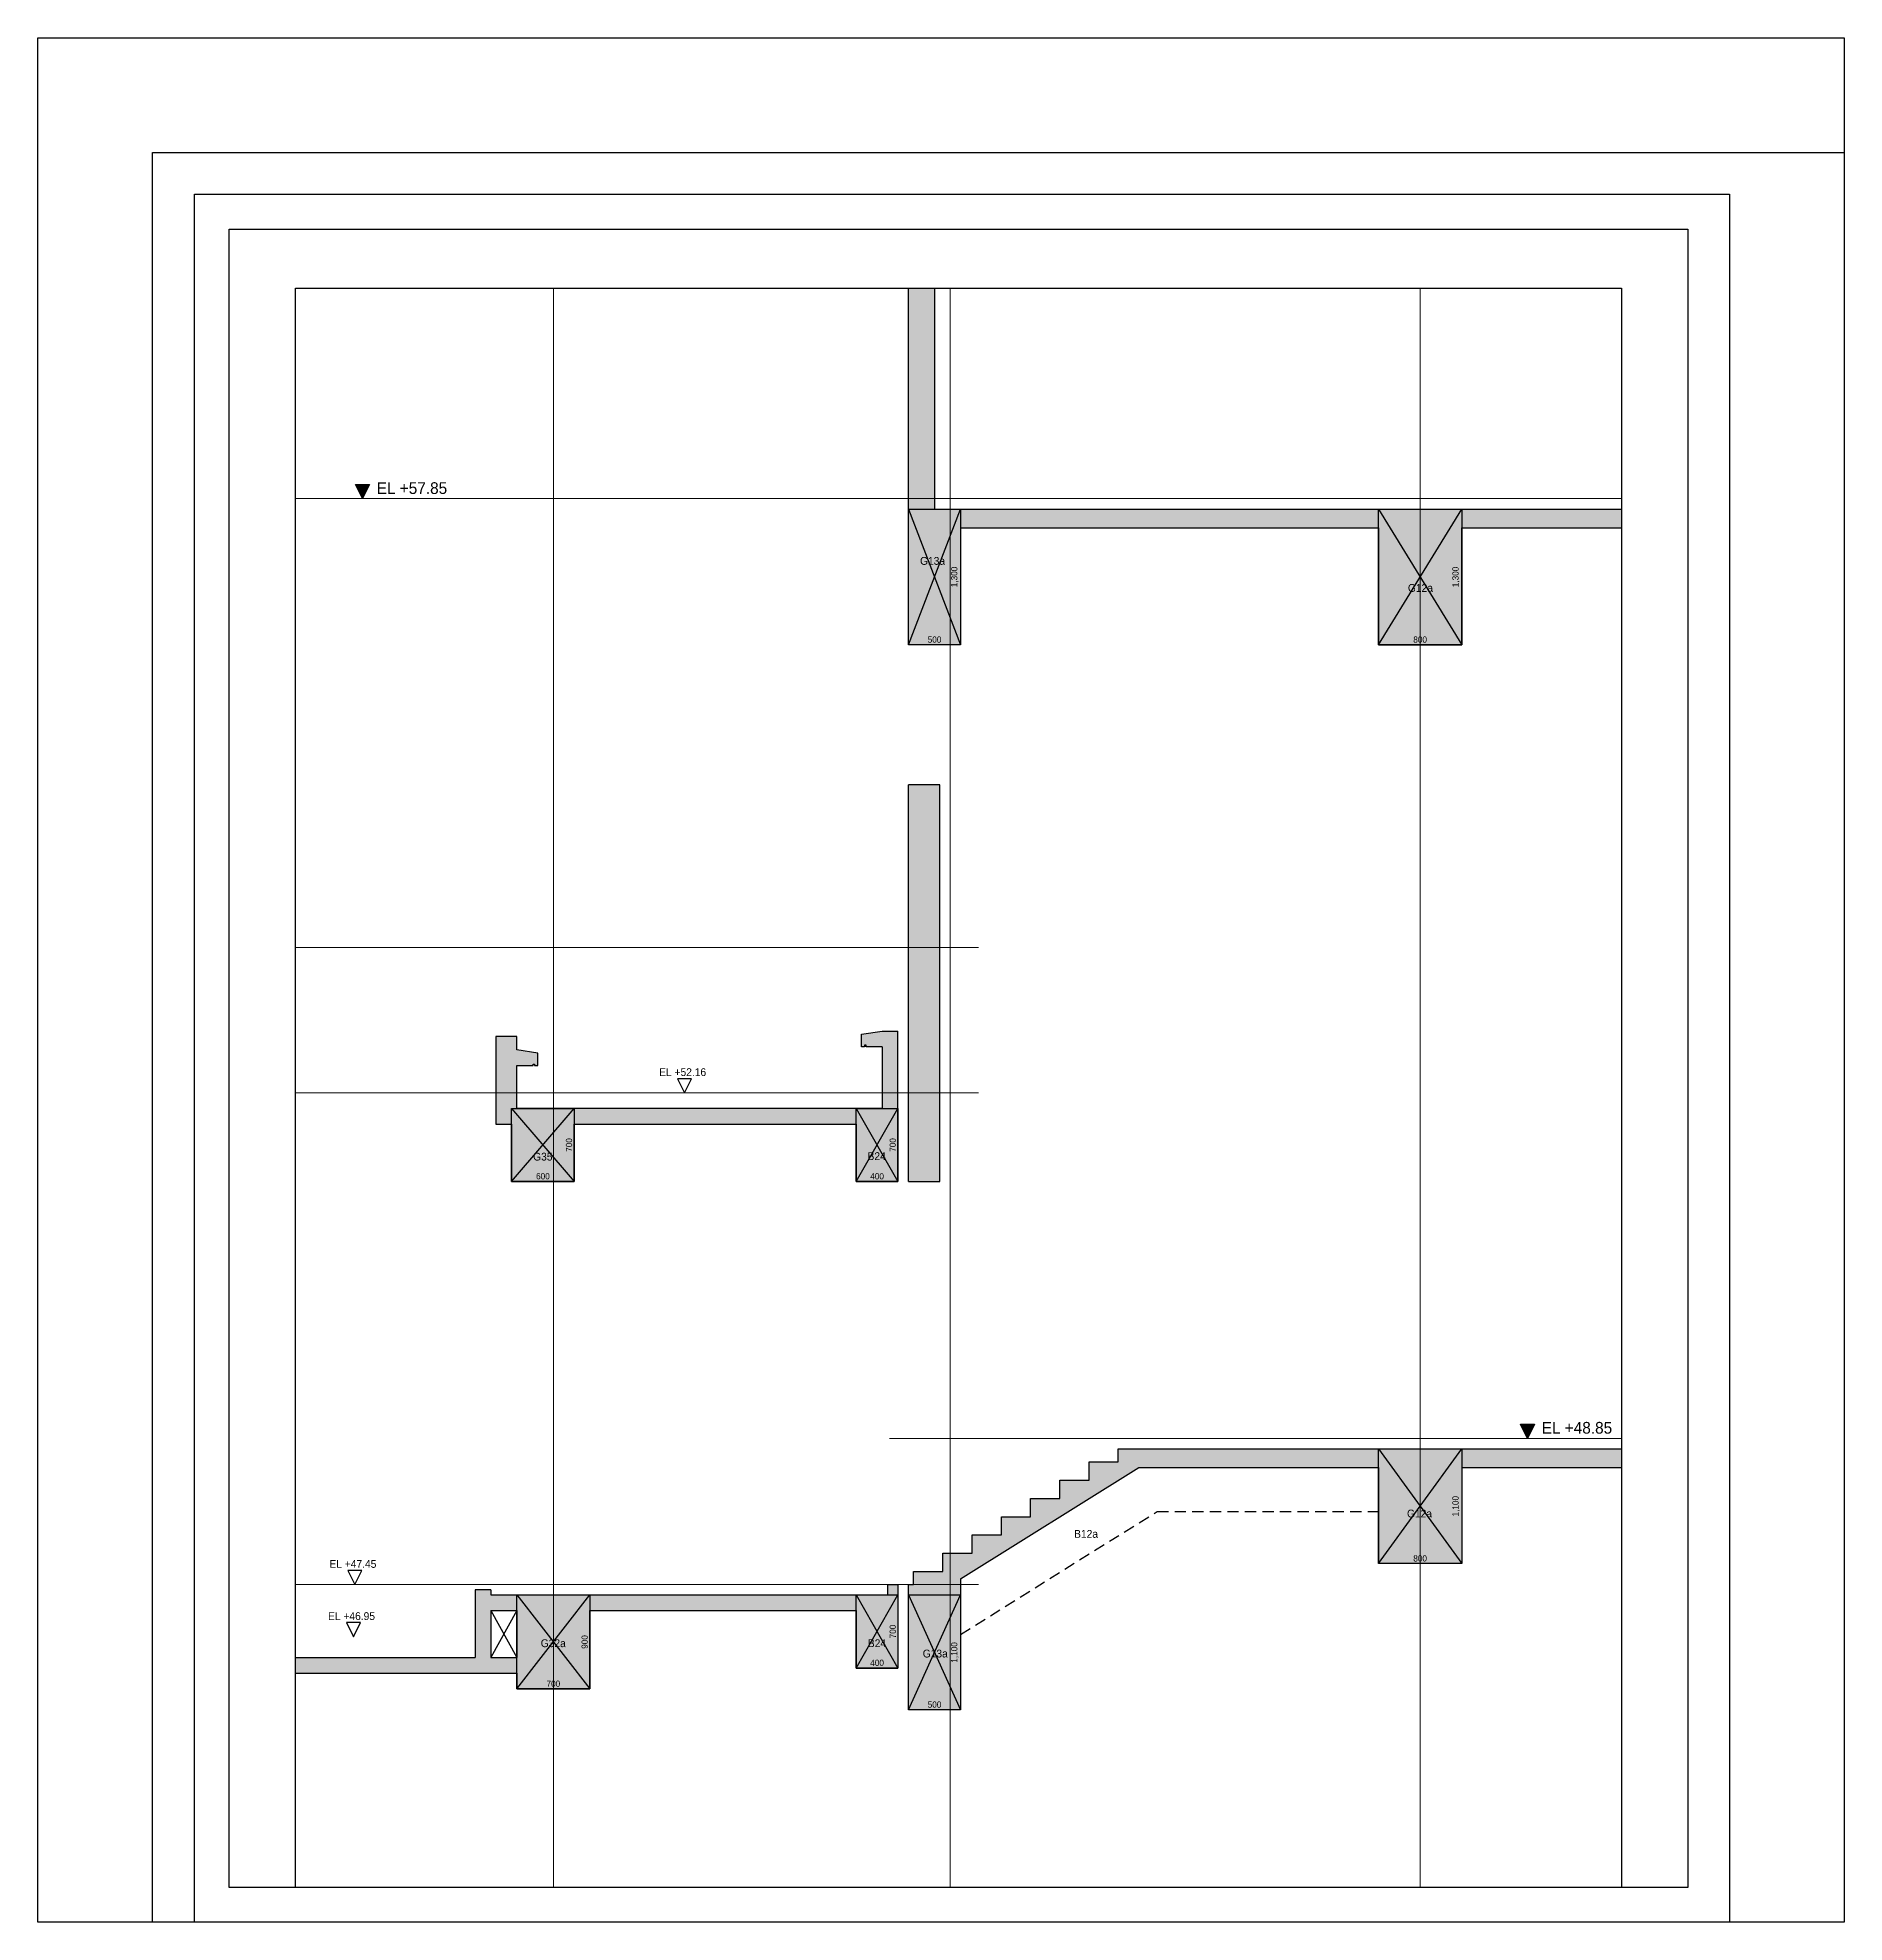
# Model space of a CAD drawing. Header units: millimetres. Extents: x 0 to 80242, y -11000 to 16050.
# Drawn here: x 62942 to 80242, y -11000 to 7050 of the extents above; entities that cross this region are included whole.
import ezdxf
from ezdxf.enums import TextEntityAlignment as Align

# ---------------------------------------------------------------- set-up
doc = ezdxf.new("R2010")
doc.units = ezdxf.units.MM
doc.header["$LTSCALE"] = 60
doc.linetypes.add('HID', pattern=[2.8, 1.8, -1])
doc.layers.get('Defpoints').update_dxf_attribs({"color": 161})
for name, color, linetype in [('A-CON', 2, 'Continuous'), ('OPEN', 1, 'HID'), ('구조SOLID', 253, 'Continuous')]:
    doc.layers.add(name, color=color, linetype=linetype)
doc.layers.add('AS-HIDLINE', color=205, linetype='Continuous', plot=False)
doc.layers.add('NOPLOT', color=191, linetype='Continuous', plot=False)
doc.layers.add('CEN', color=1, linetype='Continuous', lineweight=9)
doc.styles.add('Gdim', font='Dotum.ttf')
doc.styles.add('Gtx', font='Dotum.ttf')
doc.dimstyles.new('G-Xdim', dxfattribs={"dimscale": 30, "dimtxt": 2, "dimasz": 1, "dimexe": 1.2, "dimexo": 1.2, "dimgap": 0, "dimtad": 1, "dimdec": 1, "dimdsep": 46, "dimlunit": 6, "dimtxsty": 'Gdim', "dimcen": 1, "dimse1": 1, "dimse2": 1, "dimsd1": 1, "dimsd2": 1, "dimclrd": 1, "dimclre": 1, "dimclrt": 256, "dimadec": 0, "dimazin": 0, "dimtfac": 1, "dimtdec": 1, "dimtix": 1, "dimtmove": 2, "dimatfit": 1, "dimfxl": 0, "dimtolj": 1, "dimlwd": -1, "dimlwe": -1, "dimarcsym": 0})

# ---------------------------------------------------------------- blocks, each defined once
blk = doc.blocks.new('*D53')
at = {"layer": 'Defpoints', "color": 0, "linetype": 'Continuous', "transparency": 16777216}
for p in [(-470, -700), (-70, -680), (-70, -700)]:
    blk.add_point(p, dxfattribs=at)
at = {"layer": 'AS-HIDLINE', "linetype": 'Continuous', "transparency": 16777216, "insert": (-270, -650), "char_height": 60, "attachment_point": 5, "style": 'Gdim'}
blk.add_mtext('\\A1;400', dxfattribs=at)
blk = doc.blocks.new('*D54')
at = {"layer": 'Defpoints', "color": 0, "linetype": 'Continuous', "transparency": 16777216}
for p in [(-70, 0), (-90, 0), (-70, -700)]:
    blk.add_point(p, dxfattribs=at)
at = {"layer": 'AS-HIDLINE', "linetype": 'Continuous', "transparency": 16777216, "insert": (-120, -350), "char_height": 60, "attachment_point": 5, "rotation": 90, "style": 'Gdim'}
blk.add_mtext('\\A1;700', dxfattribs=at)
blk = doc.blocks.new('*D71')
at = {"layer": 'Defpoints', "color": 0, "linetype": 'Continuous', "transparency": 16777216}
for p in [(-470, -700), (130, -680), (130, -700)]:
    blk.add_point(p, dxfattribs=at)
at = {"layer": 'AS-HIDLINE', "linetype": 'Continuous', "transparency": 16777216, "insert": (-170, -650), "char_height": 60, "attachment_point": 5, "style": 'Gdim'}
blk.add_mtext('\\A1;600', dxfattribs=at)
blk = doc.blocks.new('*D72')
at = {"layer": 'Defpoints', "color": 0, "linetype": 'Continuous', "transparency": 16777216}
for p in [(130, 0), (110, 0), (130, -700)]:
    blk.add_point(p, dxfattribs=at)
at = {"layer": 'AS-HIDLINE', "linetype": 'Continuous', "transparency": 16777216, "insert": (80, -350), "char_height": 60, "attachment_point": 5, "rotation": 90, "style": 'Gdim'}
blk.add_mtext('\\A1;700', dxfattribs=at)
blk = doc.blocks.new('*D14')
at = {"layer": 'Defpoints', "color": 0, "linetype": 'Continuous', "transparency": 16777216}
for p in [(100, -1080), (-700, -1100), (100, -1100)]:
    blk.add_point(p, dxfattribs=at)
at = {"layer": 'AS-HIDLINE', "linetype": 'Continuous', "transparency": 16777216, "insert": (-300, -1050), "char_height": 60, "attachment_point": 5, "style": 'Gdim'}
blk.add_mtext('\\A1;800', dxfattribs=at)
blk = doc.blocks.new('*D15')
at = {"layer": 'Defpoints', "color": 0, "linetype": 'Continuous', "transparency": 16777216}
for p in [(100, 0), (80, 0), (100, -1100)]:
    blk.add_point(p, dxfattribs=at)
at = {"layer": 'AS-HIDLINE', "linetype": 'Continuous', "transparency": 16777216, "insert": (44, -550), "char_height": 60, "attachment_point": 5, "rotation": 90, "style": 'Gdim'}
blk.add_mtext('\\A1;1,100', dxfattribs=at)
blk = doc.blocks.new('*D17')
at = {"layer": 'Defpoints', "color": 0, "linetype": 'Continuous', "transparency": 16777216}
for p in [(0, -1080), (-500, -1100), (0, -1100)]:
    blk.add_point(p, dxfattribs=at)
at = {"layer": 'AS-HIDLINE', "linetype": 'Continuous', "transparency": 16777216, "insert": (-250, -1050), "char_height": 60, "attachment_point": 5, "style": 'Gdim'}
blk.add_mtext('\\A1;500', dxfattribs=at)
blk = doc.blocks.new('*D18')
at = {"layer": 'Defpoints', "color": 0, "linetype": 'Continuous', "transparency": 16777216}
for p in [(0, 0), (-20, 0), (0, -1100)]:
    blk.add_point(p, dxfattribs=at)
at = {"layer": 'AS-HIDLINE', "linetype": 'Continuous', "transparency": 16777216, "insert": (-56, -550), "char_height": 60, "attachment_point": 5, "rotation": 90, "style": 'Gdim'}
blk.add_mtext('\\A1;1,100', dxfattribs=at)
blk = doc.blocks.new('*D20')
at = {"layer": 'Defpoints', "color": 0, "linetype": 'Continuous', "transparency": 16777216}
for p in [(-800, -1300), (-300, -1280), (-300, -1300)]:
    blk.add_point(p, dxfattribs=at)
at = {"layer": 'AS-HIDLINE', "linetype": 'Continuous', "transparency": 16777216, "insert": (-550, -1250), "char_height": 60, "attachment_point": 5, "style": 'Gdim'}
blk.add_mtext('\\A1;500', dxfattribs=at)
blk = doc.blocks.new('*D21')
at = {"layer": 'Defpoints', "color": 0, "linetype": 'Continuous', "transparency": 16777216}
for p in [(-300, 0), (-320, 0), (-300, -1300)]:
    blk.add_point(p, dxfattribs=at)
at = {"layer": 'AS-HIDLINE', "linetype": 'Continuous', "transparency": 16777216, "insert": (-356, -650), "char_height": 60, "attachment_point": 5, "rotation": 90, "style": 'Gdim'}
blk.add_mtext('\\A1;1,300', dxfattribs=at)
blk = doc.blocks.new('*D23')
at = {"layer": 'Defpoints', "color": 0, "linetype": 'Continuous', "transparency": 16777216}
for p in [(-1100, -1300), (-300, -1280), (-300, -1300)]:
    blk.add_point(p, dxfattribs=at)
at = {"layer": 'AS-HIDLINE', "linetype": 'Continuous', "transparency": 16777216, "insert": (-700, -1250), "char_height": 60, "attachment_point": 5, "style": 'Gdim'}
blk.add_mtext('\\A1;800', dxfattribs=at)
blk = doc.blocks.new('*D24')
at = {"layer": 'Defpoints', "color": 0, "linetype": 'Continuous', "transparency": 16777216}
for p in [(-300, 0), (-320, 0), (-300, -1300)]:
    blk.add_point(p, dxfattribs=at)
at = {"layer": 'AS-HIDLINE', "linetype": 'Continuous', "transparency": 16777216, "insert": (-356, -650), "char_height": 60, "attachment_point": 5, "rotation": 90, "style": 'Gdim'}
blk.add_mtext('\\A1;1,300', dxfattribs=at)
blk = doc.blocks.new('*D32')
at = {"layer": 'Defpoints', "color": 0, "linetype": 'Continuous', "transparency": 16777216}
for p in [(-470, -700), (-70, -680), (-70, -700)]:
    blk.add_point(p, dxfattribs=at)
at = {"layer": 'AS-HIDLINE', "linetype": 'Continuous', "transparency": 16777216, "insert": (-270, -650), "char_height": 60, "attachment_point": 5, "style": 'Gdim'}
blk.add_mtext('\\A1;400', dxfattribs=at)
blk = doc.blocks.new('*D33')
at = {"layer": 'Defpoints', "color": 0, "linetype": 'Continuous', "transparency": 16777216}
for p in [(-70, 0), (-90, 0), (-70, -700)]:
    blk.add_point(p, dxfattribs=at)
at = {"layer": 'AS-HIDLINE', "linetype": 'Continuous', "transparency": 16777216, "insert": (-120, -350), "char_height": 60, "attachment_point": 5, "rotation": 90, "style": 'Gdim'}
blk.add_mtext('\\A1;700', dxfattribs=at)
blk = doc.blocks.new('*D76')
at = {"layer": 'Defpoints', "color": 0, "linetype": 'Continuous', "transparency": 16777216}
for p in [(-700, -900), (0, -880), (0, -900)]:
    blk.add_point(p, dxfattribs=at)
at = {"layer": 'AS-HIDLINE', "linetype": 'Continuous', "transparency": 16777216, "insert": (-350, -850), "char_height": 60, "attachment_point": 5, "style": 'Gdim'}
blk.add_mtext('\\A1;700', dxfattribs=at)
blk = doc.blocks.new('*D77')
at = {"layer": 'Defpoints', "color": 0, "linetype": 'Continuous', "transparency": 16777216}
for p in [(0, 0), (-20, 0), (0, -900)]:
    blk.add_point(p, dxfattribs=at)
at = {"layer": 'AS-HIDLINE', "linetype": 'Continuous', "transparency": 16777216, "insert": (-50, -450), "char_height": 60, "attachment_point": 5, "rotation": 90, "style": 'Gdim'}
blk.add_mtext('\\A1;900', dxfattribs=at)
blk = doc.blocks.new('A$C481fd194')
blk.add_hatch(color=256).paths.add_polyline_path([(375, 750), (-375, 750), (0, 0)])
blk.add_lwpolyline([(0, 0), (-375, 750), (375, 750), (0, 0)])
blk = doc.blocks.new('A$C9bc9cfba')
at = {"layer": 'NOPLOT'}
for points in [[(17400, 18150), (17400, 100), (100, 100), (100, 18150), (17400, 18150)], [(1200, 100), (1200, 17050), (17400, 17050)], [(1600, 100), (1600, 16650), (16300, 16650), (16300, 100)], [(2568, 433), (2568, 15751), (15265, 15751), (15265, 433)]]:
    blk.add_lwpolyline(points, dxfattribs=at)
blk.add_lwpolyline([(1933, 433), (1933, 16317), (15900, 16317), (15900, 433)], close=True, dxfattribs=at)
blk = doc.blocks.new('*U52')
at = {"layer": 'AS-HIDLINE', "linetype": 'Continuous'}
for p, q in [((-470.09, -700), (-70.09, 0)), ((-470.09, 0), (-70.09, -700))]:
    blk.add_line(p, q, dxfattribs=at)
blk.add_lwpolyline([(-470.09, -700), (-470.09, 0), (-70.09, 0), (-70.09, -700)], close=True, dxfattribs=at)
dim = blk.add_linear_dim(base=(-89.96, 0), p1=(-70.09, -700), p2=(-70.09, 0), angle=90, dimstyle='G-Xdim', override={"dimtxsty": 'Gdim'}, dxfattribs=at)
dim.commit()
dim.dimension.update_dxf_attribs({"geometry": '*D54', "text_midpoint": (-120.01, -350)})
dim = blk.add_linear_dim(base=(-70.09, -680.06), p1=(-470.09, -700), p2=(-70.09, -700), dimstyle='G-Xdim', override={"dimtxsty": 'Gdim'}, dxfattribs=at)
dim.commit()
dim.dimension.update_dxf_attribs({"geometry": '*D53', "text_midpoint": (-270.09, -650.02)})
blk = doc.blocks.new('*U70')
at = {"layer": 'AS-HIDLINE', "linetype": 'Continuous'}
for p, q in [((-470.09, -700), (129.91, 0)), ((-470.09, 0), (129.91, -700))]:
    blk.add_line(p, q, dxfattribs=at)
blk.add_lwpolyline([(-470.09, -700), (-470.09, 0), (129.91, 0), (129.91, -700)], close=True, dxfattribs=at)
dim = blk.add_linear_dim(base=(110.04, 0), p1=(129.91, -700), p2=(129.91, 0), angle=90, dimstyle='G-Xdim', override={"dimtxsty": 'Gdim'}, dxfattribs=at)
dim.commit()
dim.dimension.update_dxf_attribs({"geometry": '*D72', "text_midpoint": (79.99, -350)})
dim = blk.add_linear_dim(base=(129.91, -680.06), p1=(-470.09, -700), p2=(129.91, -700), dimstyle='G-Xdim', override={"dimtxsty": 'Gdim'}, dxfattribs=at)
dim.commit()
dim.dimension.update_dxf_attribs({"geometry": '*D71', "text_midpoint": (-170.09, -650.02)})
blk = doc.blocks.new('*U13')
at = {"layer": 'AS-HIDLINE', "linetype": 'Continuous'}
for p, q in [((-700, -1100), (100, 0)), ((-700, 0), (100, -1100))]:
    blk.add_line(p, q, dxfattribs=at)
blk.add_lwpolyline([(-700, -1100), (-700, 0), (100, 0), (100, -1100)], close=True, dxfattribs=at)
dim = blk.add_linear_dim(base=(80.13, 0), p1=(100, -1100), p2=(100, 0), angle=90, dimstyle='G-Xdim', override={"dimtxsty": 'Gdim'}, dxfattribs=at)
dim.commit()
dim.dimension.update_dxf_attribs({"geometry": '*D15', "text_midpoint": (44.31, -550)})
dim = blk.add_linear_dim(base=(100, -1080.06), p1=(-700, -1100), p2=(100, -1100), dimstyle='G-Xdim', override={"dimtxsty": 'Gdim'}, dxfattribs=at)
dim.commit()
dim.dimension.update_dxf_attribs({"geometry": '*D14', "text_midpoint": (-300, -1050.02)})
blk = doc.blocks.new('*U16')
at = {"layer": 'AS-HIDLINE', "linetype": 'Continuous'}
for p, q in [((-500, -1100), (0, 0)), ((-500, 0), (0, -1100))]:
    blk.add_line(p, q, dxfattribs=at)
blk.add_lwpolyline([(-500, -1100), (-500, 0), (0, 0), (0, -1100)], close=True, dxfattribs=at)
dim = blk.add_linear_dim(base=(-19.87, 0), p1=(0, -1100), p2=(0, 0), angle=90, dimstyle='G-Xdim', override={"dimtxsty": 'Gdim'}, dxfattribs=at)
dim.commit()
dim.dimension.update_dxf_attribs({"geometry": '*D18', "text_midpoint": (-55.69, -550)})
dim = blk.add_linear_dim(base=(0, -1080.06), p1=(-500, -1100), p2=(0, -1100), dimstyle='G-Xdim', override={"dimtxsty": 'Gdim'}, dxfattribs=at)
dim.commit()
dim.dimension.update_dxf_attribs({"geometry": '*D17', "text_midpoint": (-250, -1050.02)})
blk = doc.blocks.new('*U19')
at = {"layer": 'AS-HIDLINE', "linetype": 'Continuous'}
for p, q in [((-800, -1300), (-300, 0)), ((-800, 0), (-300, -1300))]:
    blk.add_line(p, q, dxfattribs=at)
blk.add_lwpolyline([(-800, -1300), (-800, 0), (-300, 0), (-300, -1300)], close=True, dxfattribs=at)
dim = blk.add_linear_dim(base=(-319.87, 0), p1=(-300, -1300), p2=(-300, 0), angle=90, dimstyle='G-Xdim', override={"dimtxsty": 'Gdim'}, dxfattribs=at)
dim.commit()
dim.dimension.update_dxf_attribs({"geometry": '*D21', "text_midpoint": (-355.69, -650)})
dim = blk.add_linear_dim(base=(-300, -1280.06), p1=(-800, -1300), p2=(-300, -1300), dimstyle='G-Xdim', override={"dimtxsty": 'Gdim'}, dxfattribs=at)
dim.commit()
dim.dimension.update_dxf_attribs({"geometry": '*D20', "text_midpoint": (-550, -1250.02)})
blk = doc.blocks.new('*U22')
at = {"layer": 'AS-HIDLINE', "linetype": 'Continuous'}
for p, q in [((-1100, -1300), (-300, 0)), ((-1100, 0), (-300, -1300))]:
    blk.add_line(p, q, dxfattribs=at)
blk.add_lwpolyline([(-1100, -1300), (-1100, 0), (-300, 0), (-300, -1300)], close=True, dxfattribs=at)
dim = blk.add_linear_dim(base=(-319.87, 0), p1=(-300, -1300), p2=(-300, 0), angle=90, dimstyle='G-Xdim', override={"dimtxsty": 'Gdim'}, dxfattribs=at)
dim.commit()
dim.dimension.update_dxf_attribs({"geometry": '*D24', "text_midpoint": (-355.69, -650)})
dim = blk.add_linear_dim(base=(-300, -1280.06), p1=(-1100, -1300), p2=(-300, -1300), dimstyle='G-Xdim', override={"dimtxsty": 'Gdim'}, dxfattribs=at)
dim.commit()
dim.dimension.update_dxf_attribs({"geometry": '*D23', "text_midpoint": (-700, -1250.02)})
blk = doc.blocks.new('*U31')
at = {"layer": 'AS-HIDLINE', "linetype": 'Continuous'}
for p, q in [((-470.09, -700), (-70.09, 0)), ((-470.09, 0), (-70.09, -700))]:
    blk.add_line(p, q, dxfattribs=at)
blk.add_lwpolyline([(-470.09, -700), (-470.09, 0), (-70.09, 0), (-70.09, -700)], close=True, dxfattribs=at)
dim = blk.add_linear_dim(base=(-89.96, 0), p1=(-70.09, -700), p2=(-70.09, 0), angle=90, dimstyle='G-Xdim', override={"dimtxsty": 'Gdim'}, dxfattribs=at)
dim.commit()
dim.dimension.update_dxf_attribs({"geometry": '*D33', "text_midpoint": (-120.01, -350)})
dim = blk.add_linear_dim(base=(-70.09, -680.06), p1=(-470.09, -700), p2=(-70.09, -700), dimstyle='G-Xdim', override={"dimtxsty": 'Gdim'}, dxfattribs=at)
dim.commit()
dim.dimension.update_dxf_attribs({"geometry": '*D32', "text_midpoint": (-270.09, -650.02)})
blk = doc.blocks.new('*U7')
at = {"layer": 'AS-HIDLINE', "linetype": 'Continuous'}
for p, q in [((-700, -900), (0, 0)), ((-700, 0), (0, -900))]:
    blk.add_line(p, q, dxfattribs=at)
blk.add_lwpolyline([(-700, -900), (-700, 0), (0, 0), (0, -900)], close=True, dxfattribs=at)
dim = blk.add_linear_dim(base=(-19.87, 0), p1=(0, -900), p2=(0, 0), angle=90, dimstyle='G-Xdim', override={"dimtxsty": 'Gdim'}, dxfattribs=at)
dim.commit()
dim.dimension.update_dxf_attribs({"geometry": '*D77', "text_midpoint": (-49.91, -450)})
dim = blk.add_linear_dim(base=(0, -880.06), p1=(-700, -900), p2=(0, -900), dimstyle='G-Xdim', override={"dimtxsty": 'Gdim'}, dxfattribs=at)
dim.commit()
dim.dimension.update_dxf_attribs({"geometry": '*D76', "text_midpoint": (-350, -850.02)})

msp = doc.modelspace()

# ---------------------------------------------------------------- hatches: boundary and pattern name
at = {"layer": '구조SOLID'}
h = msp.add_hatch(color=256, dxfattribs=at)
h.dxf.hatch_style = 1
h.paths.add_polyline_path([(71780, 2355), (75780, 2355), (75780, 1235), (76580, 1235), (76580, 2355), (78107, 2355), (78107, 2535), (71530, 2535), (71530, 4651), (71280, 4651), (71280, 1235), (71780, 1235)])
h.paths.add_polyline_path([(71580, -105), (71280, -105), (71280, -3905), (71580, -3905)])
h.paths.add_polyline_path([(71180, -2465), (71030, -2465), (70830, -2495), (70830, -2615), (70860, -2615), (70860, -2600), (70875, -2600), (70875, -2615), (71030, -2615), (71030, -3205), (67530, -3205), (67530, -2795), (67685, -2795), (67685, -2780), (67700, -2780), (67700, -2795), (67730, -2795), (67730, -2675), (67530, -2645), (67530, -2515), (67330, -2515), (67330, -3355), (67480, -3355), (67480, -3905), (68080, -3905), (68080, -3355), (70780, -3355), (70780, -3905), (71180, -3905)])
h = msp.add_hatch(color=256, dxfattribs=at)
h.dxf.hatch_style = 1
h.paths.add_polyline_path([(68230, -8015), (70780, -8015), (70780, -8565), (71180, -8565), (71180, -7765), (71080, -7765), (71080, -7865), (67280, -7865), (67280, -7815), (67130, -7815), (67130, -8465), (65410, -8465), (65410, -8615), (67530, -8615), (67530, -8765), (68230, -8765)])
h.paths.add_polyline_path([(67530, -8465), (67280, -8465), (67280, -8015), (67530, -8015)], flags=16)
h.paths.add_polyline_path([(71780, -7711), (73485, -6645), (75780, -6645), (75780, -7565), (76580, -7565), (76580, -6645), (78107, -6645), (78107, -6465), (73290, -6465), (73290, -6590), (73010, -6590), (73010, -6765), (72730, -6765), (72730, -6940), (72450, -6940), (72450, -7115), (72170, -7115), (72170, -7290), (71890, -7290), (71890, -7465), (71610, -7465), (71610, -7640), (71330, -7640), (71330, -7765), (71280, -7765), (71280, -8965), (71780, -8965)])

# ---------------------------------------------------------------- linework, layer by layer
at = {"layer": 'A-CON'}
for p, q in [((71280, 1235), (71280, 4651)), ((71530, 4651), (71530, 2535)), ((71530, 2535), (78107, 2535)), ((71780, 2355), (75780, 2355)), ((71780, 2355), (71780, 1235)), ((75780, 2355), (75780, 1235)), ((76580, 2355), (78107, 2355)), ((76580, 1235), (76580, 2355)), ((71780, 1235), (71280, 1235)), ((75780, 1235), (76580, 1235)), ((71580, -105), (71280, -105)), ((71280, -3905), (71280, -105)), ((71580, -3905), (71580, -105)), ((67530, -2515), (67330, -2515)), ((67330, -2515), (67330, -3355)), ((67530, -2645), (67530, -2515)), ((70830, -2495), (71030, -2465)), ((70830, -2615), (70830, -2495)), ((71030, -2465), (71180, -2465)), ((71180, -3905), (71180, -2465)), ((67730, -2675), (67530, -2645)), ((67730, -2795), (67730, -2675)), ((70860, -2615), (70830, -2615)), ((70875, -2600), (70860, -2600)), ((70860, -2600), (70860, -2615)), ((70875, -2615), (70875, -2600)), ((71030, -2615), (70875, -2615)), ((71030, -2615), (71030, -3205)), ((67530, -2795), (67685, -2795)), ((67530, -3205), (67530, -2795)), ((67685, -2795), (67685, -2780)), ((67685, -2780), (67700, -2780)), ((67700, -2780), (67700, -2795)), ((67700, -2795), (67730, -2795)), ((71030, -3205), (67530, -3205)), ((67330, -3355), (67480, -3355)), ((67480, -3355), (67480, -3905)), ((68080, -3355), (70780, -3355)), ((68080, -3905), (68080, -3355)), ((70780, -3355), (70780, -3905)), ((67480, -3905), (68080, -3905)), ((70780, -3905), (71180, -3905)), ((71280, -3905), (71580, -3905)), ((73290, -6465), (78107, -6465)), ((73290, -6590), (73290, -6465)), ((71780, -7711), (73485, -6645)), ((73010, -6765), (73010, -6590)), ((73010, -6590), (73290, -6590)), ((73485, -6645), (75780, -6645)), ((75780, -6645), (75780, -7565)), ((76580, -6645), (78107, -6645)), ((76580, -6645), (76580, -7565)), ((72730, -6940), (72730, -6765)), ((72730, -6765), (73010, -6765)), ((72450, -7115), (72450, -6940)), ((72450, -6940), (72730, -6940)), ((72170, -7290), (72170, -7115)), ((72170, -7115), (72450, -7115)), ((71890, -7465), (71890, -7290)), ((71890, -7290), (72170, -7290)), ((71610, -7640), (71610, -7465)), ((71610, -7465), (71890, -7465)), ((76580, -7565), (75780, -7565)), ((71330, -7765), (71330, -7640)), ((71330, -7640), (71610, -7640)), ((71780, -7711), (71780, -8965)), ((67280, -7815), (67130, -7815)), ((67130, -7815), (67130, -8465)), ((67280, -7815), (67280, -7865)), ((67280, -7865), (71080, -7865)), ((71080, -7765), (71080, -7865)), ((71080, -7765), (71180, -7765)), ((71180, -7765), (71180, -8565)), ((71280, -8965), (71280, -7765)), ((71280, -7765), (71330, -7765)), ((67280, -8015), (67530, -8015)), ((67280, -8015), (67280, -8465)), ((67530, -8015), (67530, -8465)), ((68230, -8015), (70780, -8015)), ((68230, -8765), (68230, -8015)), ((70780, -8015), (70780, -8565)), ((65410, -8465), (67130, -8465)), ((67280, -8465), (67530, -8465)), ((65410, -8615), (67530, -8615)), ((67530, -8615), (67530, -8765)), ((70780, -8565), (71180, -8565)), ((67530, -8765), (68230, -8765)), ((71780, -8965), (71280, -8965))]:
    msp.add_line(p, q, dxfattribs=at)
at = {"layer": 'AS-HIDLINE', "linetype": 'HID'}
for p, q in [((71780, -8242), (73662, -7065)), ((73662, -7065), (75780, -7065))]:
    msp.add_line(p, q, dxfattribs=at)
at = {"layer": 'CEN'}
for p, q in [((67880, 4651), (67880, -10667)), ((71680, 4651), (71680, -10667)), ((76180, 4651), (76180, -10667)), ((65410, 2635), (78107, 2635)), ((65410, -1665), (71951, -1665)), ((71951, -3055), (65410, -3055)), ((71100, -6365), (78107, -6365)), ((65410, -7765), (71951, -7765))]:
    msp.add_line(p, q, dxfattribs=at)
at = {"layer": 'NOPLOT'}
for points in [[(69137, -3055), (69204, -2920), (69069, -2920), (69137, -3055)], [(65980, -7765), (66047, -7630), (65912, -7630), (65980, -7765)], [(65966, -8265), (66033, -8130), (65898, -8130), (65966, -8265)]]:
    msp.add_lwpolyline(points, dxfattribs=at)
at = {"layer": 'OPEN', "linetype": 'Continuous'}
for p, q in [((67280, -8015), (67530, -8465)), ((67530, -8015), (67280, -8465))]:
    msp.add_line(p, q, dxfattribs=at)

# ---------------------------------------------------------------- block references
at = {"layer": 'AS-HIDLINE', "linetype": 'Continuous'}
for name, p in [('*U19', (72080, 2535)), ('*U22', (76880, 2535)), ('*U70', (67950, -3205)), ('*U31', (71250, -3205)), ('*U13', (76480, -6465)), ('*U7', (68230, -7865)), ('*U52', (71250, -7865)), ('*U16', (71780, -7865))]:
    msp.add_blockref(name, p, dxfattribs=at)
at = {"layer": 'NOPLOT'}
msp.add_blockref('A$C9bc9cfba', (62842, -11100), dxfattribs=at)
at = {"layer": 'NOPLOT', "xscale": 0.18, "yscale": 0.18, "zscale": 0.18}
for p in [(66053, 2635), (77209, -6365)]:
    msp.add_blockref('A$C481fd194', p, dxfattribs=at)

# ---------------------------------------------------------------- texts
at = {"layer": 'AS-HIDLINE', "linetype": 'Continuous'}
for s, style, p in [('G13a', 'Gtx', (71511, 2039)), ('G12a', 'Gtx', (76183, 1780)), ('B24', 'Gtx', (70976, -3662)), ('G12a', 'Gdim', (76174, -7085)), ('B12a', 'Gdim', (72981, -7280)), ('G32a', 'Gtx', (67879, -8327)), ('G13a', 'Gdim', (71537, -8426))]:
    msp.add_text(s, height=75, dxfattribs=dict(at, style=style)).set_placement(p, align=Align.MIDDLE_CENTER)
at = {"layer": 'AS-HIDLINE', "color": 1, "linetype": 'Continuous', "style": 'Gtx'}
for s, p in [('G35', (67779, -3667)), ('B24', (70979, -8327))]:
    msp.add_text(s, height=75, dxfattribs=at).set_placement(p, align=Align.MIDDLE_CENTER)
at = {"layer": 'NOPLOT', "style": 'Gdim'}
for s, p in [('EL +57.85', (66188, 2680)), ('EL +48.85', (77344, -6320))]:
    msp.add_text(s, height=112.5, dxfattribs=at).set_placement(p)
at = {"layer": 'NOPLOT', "linetype": 'Continuous', "style": 'Gdim'}
for s, p in [('EL +52.16', (68893, -2895)), ('EL +47.45', (65735, -7605)), ('EL +46.95', (65722, -8105))]:
    msp.add_text(s, height=75, rotation=360, dxfattribs=at).set_placement(p)

doc.saveas('drawing.dxf')
